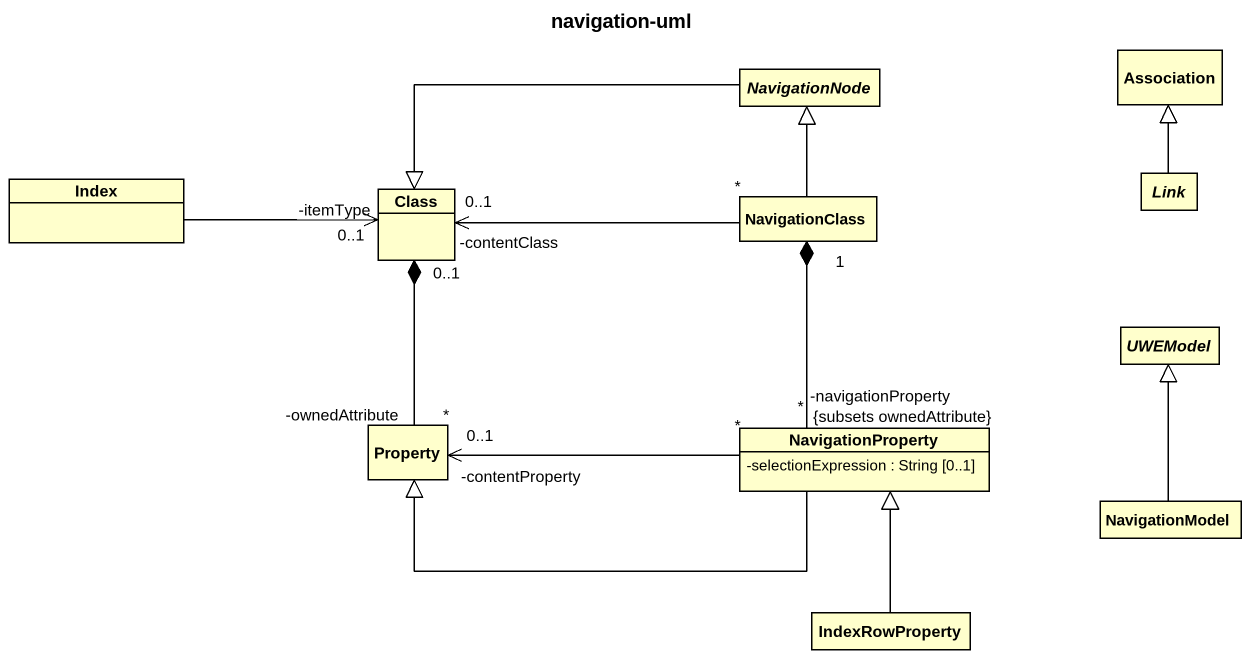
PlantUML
@startuml
title navigation-uml
hide circle
hide empty members
skinparam classAttributeIconSize 0
class Association
abstract class NavigationNode
class Index
abstract class Link
class "Class" as Class_
class NavigationClass
abstract class UWEModel
class Property
class NavigationProperty {
  -selectionExpression : String [0..1]
}
class NavigationModel
class IndexRowProperty
NavigationNode -left-|> Class_
Index -right-> "-itemType\n0..1" Class_
Link -up-|> Association
Class_ "0..1" *-- "-ownedAttribute\n*" Property
NavigationClass -up-|> NavigationNode
NavigationClass "*" -left-> "-contentClass\n0..1" Class_
NavigationClass "1" *-- "-navigationProperty\n*\n{subsets ownedAttribute}" NavigationProperty
NavigationProperty "*" -left-> "-contentProperty\n0..1" Property
NavigationProperty -left-|> Property
NavigationModel -up-|> UWEModel
IndexRowProperty -up-|> NavigationProperty
@enduml
